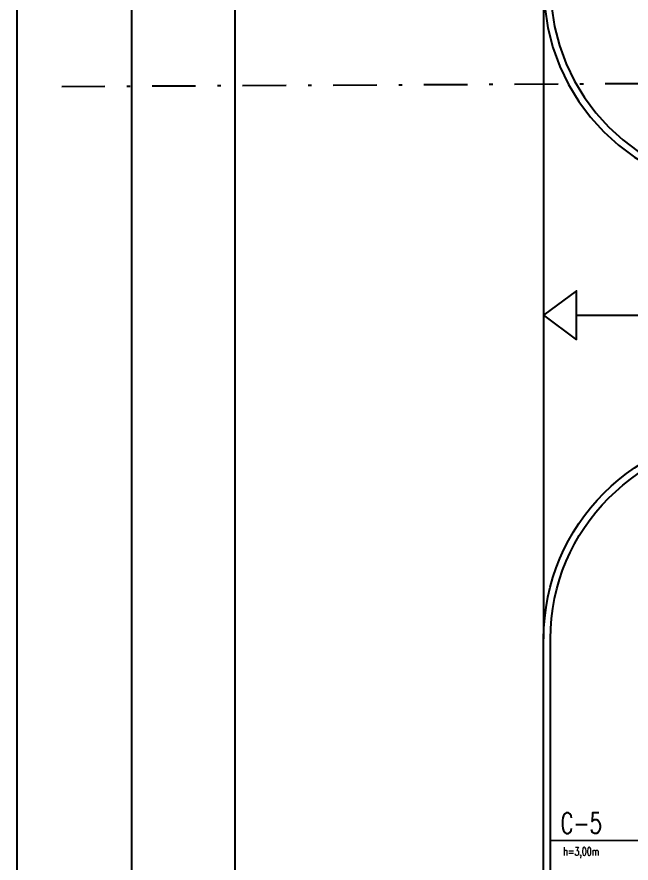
# Model space of a CAD drawing. Header units: millimetres. Extents: x -77 to 207, y -160 to 187.
# Drawn here: x -76.97 to -59.08, y 31.25 to 55.88 of the extents above; entities that cross this region are included whole.
import ezdxf
from ezdxf.xclip import XClip

# ---------------------------------------------------------------- set-up
doc = ezdxf.new("R2010")
doc.units = ezdxf.units.MM
doc.header["$LTSCALE"] = 0.1
doc.linetypes.add('X REF - ANELO INST bind$0$X REF - ANELO EXT$0$DASHDOT', pattern=[25.4, 12.7, -6.35, 0, -6.35])
for name, color, linetype in [('C05 PRY roja', 10, 'Continuous'), ('X REF - ANELO INST bind$0$X REF - ANELO EXT$0$RLV-AUXILIARES', 252, 'Continuous'), ('X REF - ANELO INST bind$0$X REF - ANELO EXT$0$RLV-CORDONES', 8, 'Continuous'), ('X REF - ANELO INST bind$0$X REF - ANELO EXT$0$RLV-LINEA MT', 252, 'X REF - ANELO INST bind$0$X REF - ANELO EXT$0$DASHDOT'), ('X REF - ANELO INST bind$0$X REF - ANELO EXT$0$RLV-PARCELAS', 8, 'Continuous')]:
    doc.layers.add(name, color=color, linetype=linetype)
doc.styles.get("Standard").update_dxf_attribs({"font": 'arial.ttf'})

# ---------------------------------------------------------------- blocks, each defined once
blk = doc.blocks.new('X REF - ANELO INST bind$0$X REF - ANELO EXT')
at = {"layer": 'X REF - ANELO INST bind$0$X REF - ANELO EXT$0$RLV-AUXILIARES'}
for p, q in [((-61.625, 56.778), (-61.625, 37.778)), ((-60.671, 47.199), (-11.831, 47.199))]:
    blk.add_line(p, q, dxfattribs=at)
blk.add_lwpolyline([(-60.671, 46.485), (-60.671, 47.912), (-61.625, 47.199), (-60.671, 46.485)], dxfattribs=at)
at = {"layer": 'X REF - ANELO INST bind$0$X REF - ANELO EXT$0$RLV-CORDONES'}
for points in [[(-70.625, 77.495), (-70.625, -118.041, -0.414214), (-76.625, -124.041), (-80.115, -124.041)], [(-61.625, 77.495), (-61.625, 60.084), (-61.625, 60.084), (-61.625, 60.084), (-61.625, 60.084), (-61.625, 60.084), (-61.625, 60.084), (-61.625, 56.778, 0.414212), (-55.625, 50.778), (-29.056, 50.778)], [(-61.625, -4.273), (-61.625, 34.472), (-61.625, 34.472), (-61.625, 34.472), (-61.625, 34.472), (-61.625, 34.472), (-61.625, 34.472), (-61.625, 37.778, -0.414212), (-55.625, 43.778), (-14.398, 43.778)]]:
    blk.add_lwpolyline(points, format="xyb", dxfattribs=at)
at = {"layer": 'X REF - ANELO INST bind$0$X REF - ANELO EXT$0$RLV-CORDONES', "color": 253}
for points in [[(-61.425, 77.495), (-61.425, 56.778, 0.414212), (-55.625, 50.978), (-28.867, 50.978)], [(-61.425, -4.265), (-61.425, 37.778, -0.414212), (-55.625, 43.578), (-13.747, 43.578)]]:
    blk.add_lwpolyline(points, format="xyb", dxfattribs=at)
at = {"layer": 'X REF - ANELO INST bind$0$X REF - ANELO EXT$0$RLV-LINEA MT'}
blk.add_line((-29.523, 54.09), (-75.658, 53.851), dxfattribs=at)
at = {"layer": 'X REF - ANELO INST bind$0$X REF - ANELO EXT$0$RLV-PARCELAS'}
blk.add_lwpolyline([(-80.115, -121.041), (-77.625, -121.041), (-73.625, -117.041), (-73.625, 77.495)], dxfattribs=at)
blk = doc.blocks.new('X REF - ANELO INST bind$0$X REF - ANELO')
blk.add_blockref('X REF - ANELO INST bind$0$X REF - ANELO EXT', (0, 0))
blk = doc.blocks.new('X REF - ANELO INST bind')
ref = blk.add_blockref('X REF - ANELO INST bind$0$X REF - ANELO', (0, 0))
XClip(ref).set_block_clipping_path([(-76.9680737415, -24.7711317477), (92.9860355418, 61.1669630168)])

msp = doc.modelspace()

# ---------------------------------------------------------------- linework, layer by layer
at = {"layer": 'C05 PRY roja', "const_width": 0.05, "elevation": 0}
msp.add_lwpolyline([(-51.539, 31.908), (-61.425, 31.908), (-61.425, 31.205)], dxfattribs=at)

# ---------------------------------------------------------------- block references
msp.add_blockref('X REF - ANELO INST bind', (0, 0))

# ---------------------------------------------------------------- texts
at = {"layer": 'C05 PRY roja', "color": 7, "attachment_point": 1}
for s, insert, char_height, width in [('\\pi2.2836;{\\Fromans|c0;\\W0.7;\\C2;C-5}', (-63.417, 32.712, -0.004), 0.6, 3.50357), ('\\pi7.4627;{\\Fromans|c0;\\W0.7;h=3,00m}', (-68.515, 31.706, -0.004), 0.24, 8.55868)]:
    msp.add_mtext(s, dxfattribs=dict(at, insert=insert, char_height=char_height, width=width))

doc.saveas('drawing.dxf')
